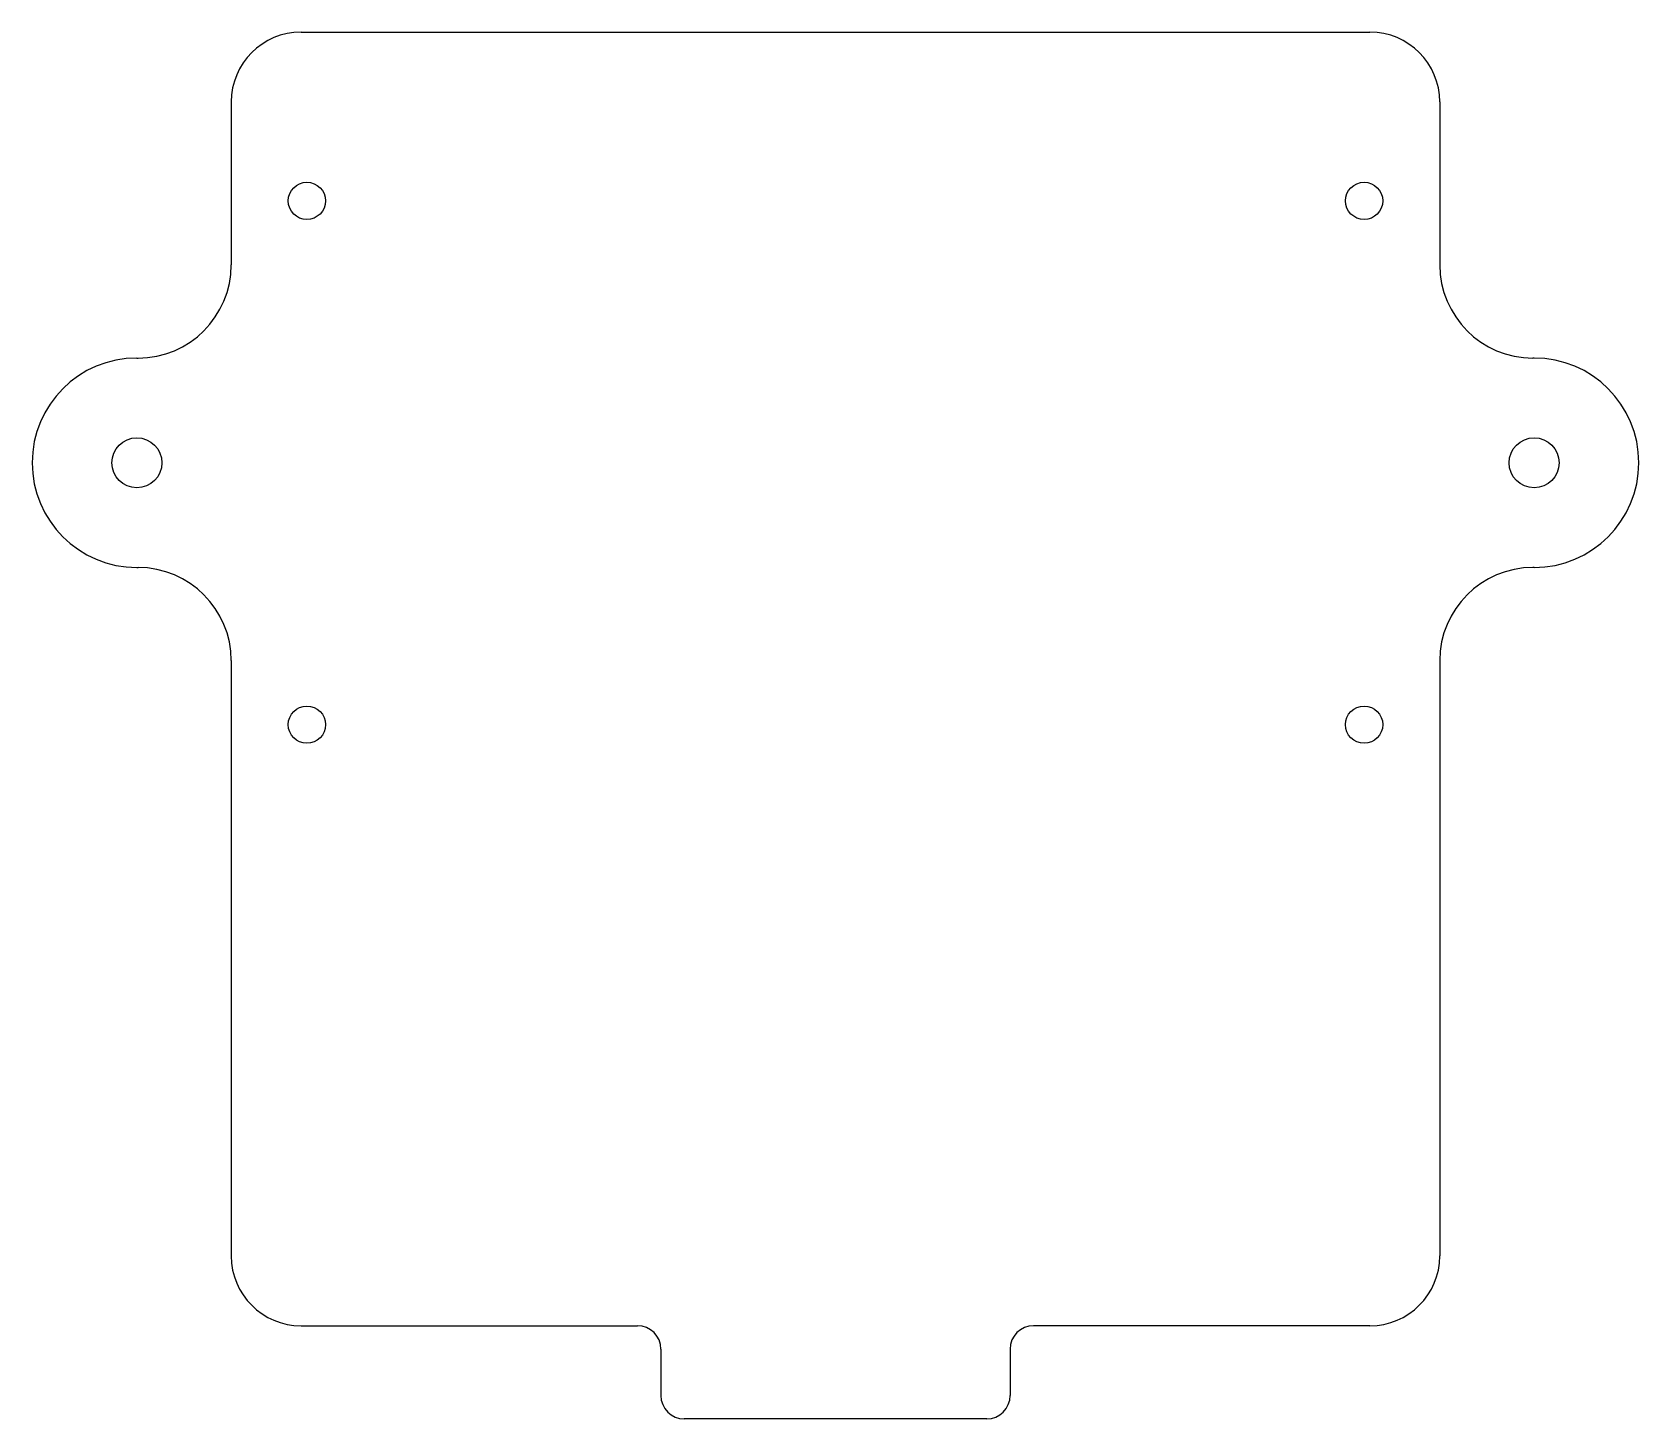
# Model space of a CAD drawing. Extents: x -69 to 69, y -82 to 37.
import ezdxf

# ---------------------------------------------------------------- set-up
doc = ezdxf.new("R2010")
doc.units = 0
doc.header["$MEASUREMENT"] = 0
doc.layers.add('VISIBLE', color=7, linetype='CONTINUOUS')

msp = doc.modelspace()

# ---------------------------------------------------------------- linework, layer by layer
at = {"layer": 'VISIBLE'}
for p, q in [((-45.9, 37), (45.9, 37)), ((-51.9, 31), (-51.9, 17)), ((51.9, 31), (51.9, 17)), ((-60, 9), (-59.9, 9)), ((60, 9), (59.9, 9)), ((-60, -9), (-59.9, -9)), ((60, -9), (59.9, -9)), ((-51.9, -17), (-51.9, -68.15)), ((51.9, -17), (51.9, -68.15)), ((-45.9, -74.15), (-17, -74.15)), ((45.9, -74.15), (17, -74.15)), ((-15, -76.15), (-15, -80.15)), ((15, -76.15), (15, -80.15)), ((13, -82.15), (-13, -82.15))]:
    msp.add_line(p, q, dxfattribs=at)
for centre, radius in [((-45.4, 22.5), 1.6), ((45.4, 22.5), 1.6), ((-60, 0), 2.15), ((60, 0), 2.15), ((-45.4, -22.5), 1.6), ((45.4, -22.5), 1.6)]:
    msp.add_circle(centre, radius, dxfattribs=at)
for centre, radius, start, end in [((-45.9, 31), 6, 90, 180), ((45.9, 31), 6, 0, 90), ((-59.9, 17), 8, 270, 0), ((59.9, 17), 8, 180, 270), ((-60, 0), 9, 90, 270), ((60, 0), 9, 270, 90), ((-59.9, -17), 8, 0, 90), ((59.9, -17), 8, 90, 180), ((-45.9, -68.15), 6, 180, 270), ((45.9, -68.15), 6, 270, 0), ((-17, -76.15), 2, 0, 90), ((17, -76.15), 2, 90, 180), ((-13, -80.15), 2, 180, 270), ((13, -80.15), 2, 270, 0)]:
    msp.add_arc(centre, radius, start, end, dxfattribs=at)

doc.saveas('drawing.dxf')
